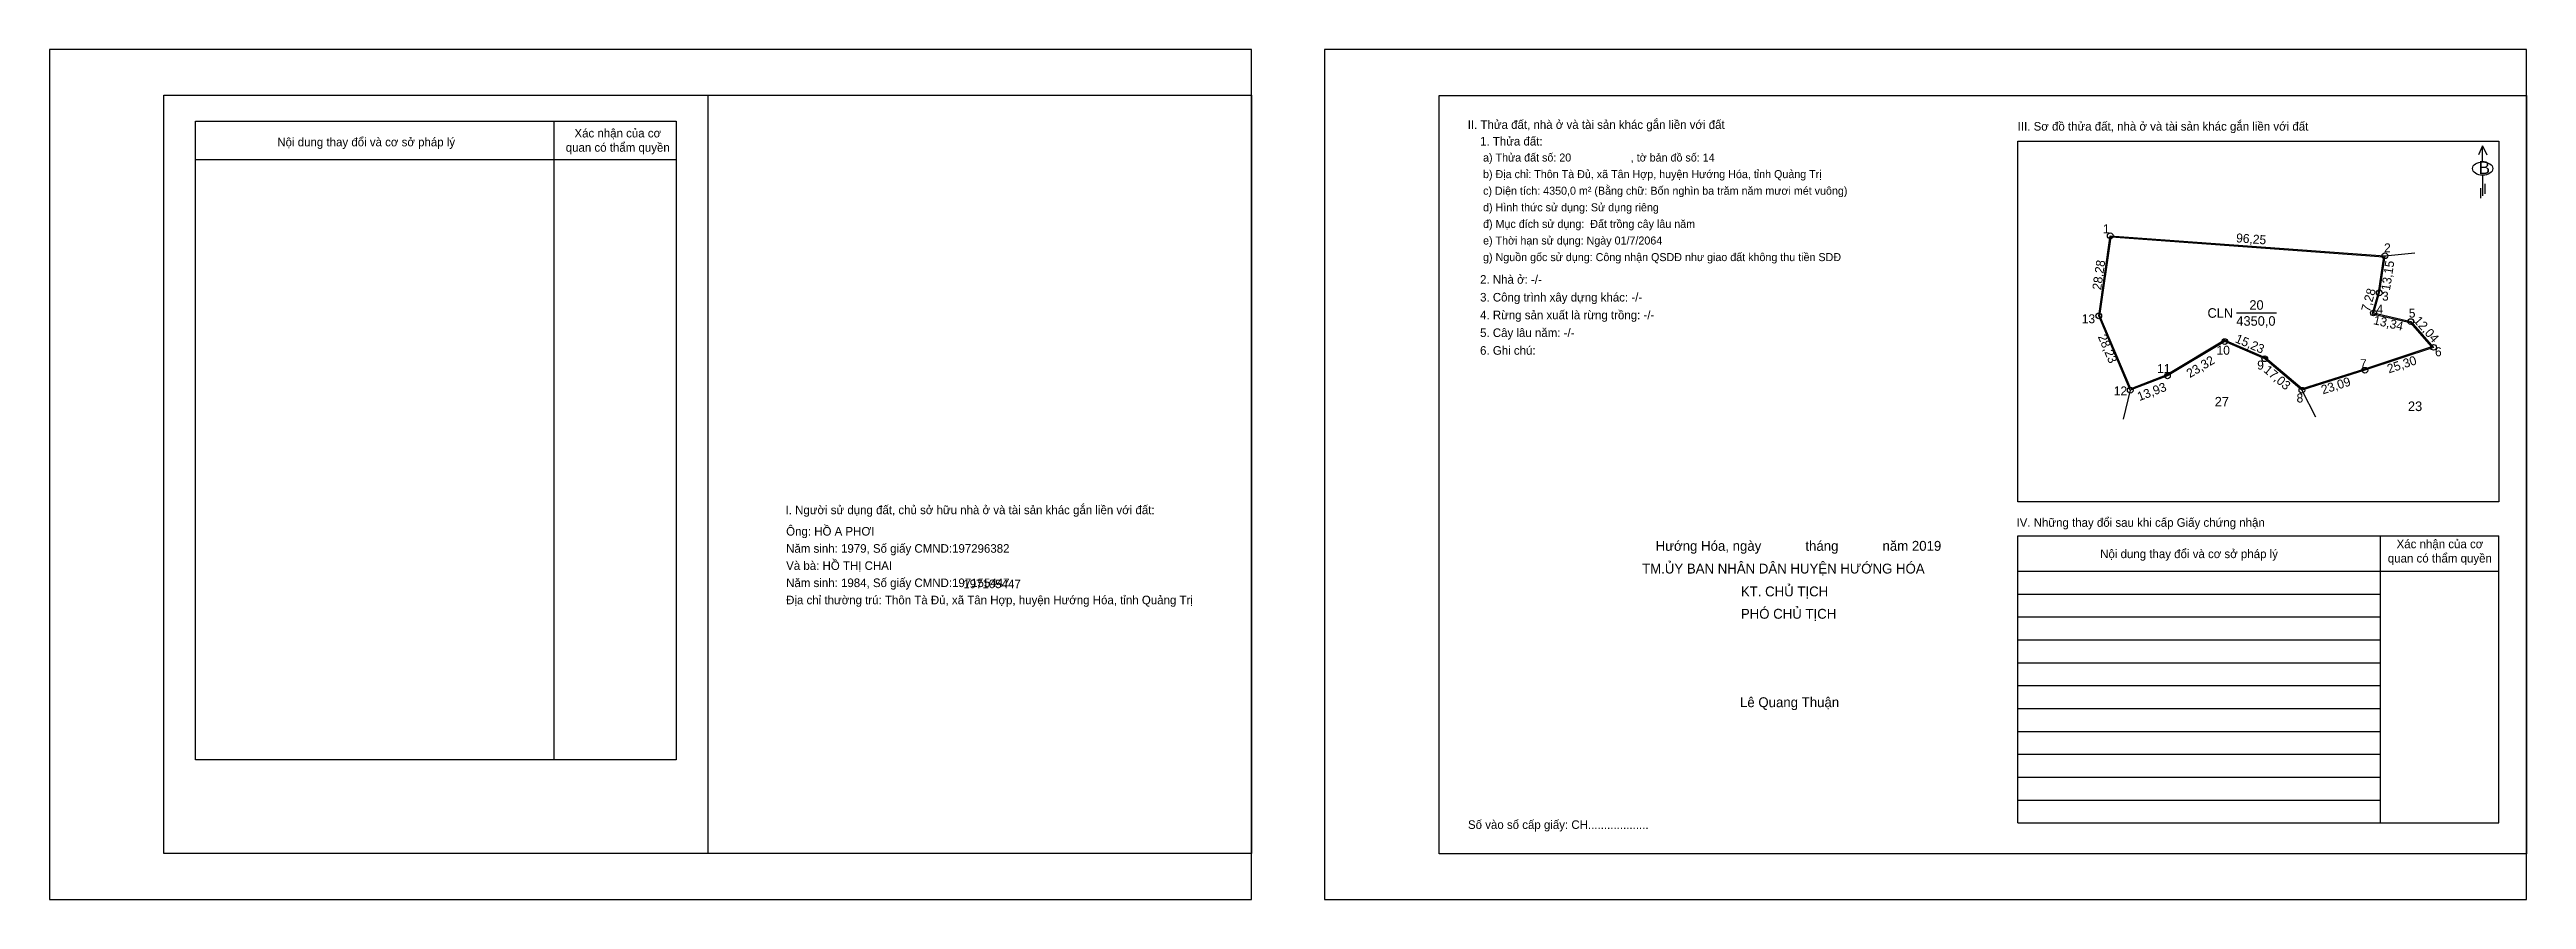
# Model space of a CAD drawing. Extents: x 552349 to 553214, y 1840629 to 1840926.
import ezdxf

# ---------------------------------------------------------------- set-up
doc = ezdxf.new("R2010")
doc.units = 0
for name, color, linetype in [('CanhThua', 7, 'Continuous'), ('ChieuDaiCanhThua', 7, 'Continuous'), ('Khung', 7, 'Continuous'), ('KhungInTrang1', 7, 'Continuous'), ('KhungInTrang2', 7, 'Continuous'), ('Level 2', 7, 'Continuous'), ('Level 5', 7, 'Continuous'), ('MocDinhThua', 7, 'Continuous'), ('NhanDiaChinhThua', 7, 'Continuous'), ('NhanTuCan', 7, 'Continuous'), ('ON', 7, 'Continuous'), ('RauThua', 7, 'Continuous'), ('SoHieuDinhThua', 7, 'Continuous'), ('Template', 7, 'Continuous'), ('ThongTin', 7, 'Continuous')]:
    doc.layers.add(name, color=color, linetype=linetype)

msp = doc.modelspace()

# ---------------------------------------------------------------- linework, layer by layer
at = {"layer": 'CanhThua'}
for p, q in [((553065, 1840833), (553069, 1840861)), ((553069, 1840861), (553165, 1840854)), ((553165, 1840854), (553163, 1840841)), ((553076, 1840807), (553065, 1840833)), ((553163, 1840841), (553161, 1840834)), ((553161, 1840834), (553174, 1840831)), ((553174, 1840831), (553182, 1840822)), ((553109, 1840824), (553089, 1840812)), ((553123, 1840818), (553109, 1840824)), ((553136, 1840807), (553123, 1840818)), ((553182, 1840822), (553158, 1840814)), ((553089, 1840812), (553076, 1840807)), ((553158, 1840814), (553136, 1840807))]:
    msp.add_line(p, q, dxfattribs=at)
at = {"layer": 'Khung'}
for p, q in [((552834.45, 1840910.06), (553214.45, 1840910.06)), ((552834.45, 1840645.06), (552834.45, 1840910.06)), ((553036.75, 1840767.98), (553036.75, 1840894.09)), ((553036.75, 1840894.09), (553204.75, 1840894.09)), ((553204.75, 1840894.09), (553204.75, 1840767.98)), ((553204.75, 1840767.98), (553036.75, 1840767.98))]:
    msp.add_line(p, q, dxfattribs=at)
msp.add_lwpolyline([(552768.86, 1840645.08), (552388.86, 1840645.08), (552388.86, 1840910.08), (552768.86, 1840910.08)], close=True, dxfattribs=at)
for points in [[(552578.86, 1840910.08), (552578.86, 1840645.08)], [(553214.45, 1840910.06), (553214.45, 1840645.06), (552834.45, 1840645.06)]]:
    msp.add_lwpolyline(points, dxfattribs=at)
at = {"layer": 'KhungInTrang1'}
msp.add_lwpolyline([(552348.86, 1840926.06), (552348.86, 1840629.06), (552768.86, 1840629.06), (552768.86, 1840926.06)], close=True, dxfattribs=at)
at = {"layer": 'KhungInTrang2'}
msp.add_lwpolyline([(552794.45, 1840926.06), (552794.45, 1840629.06), (553214.45, 1840629.06), (553214.45, 1840926.06)], close=True, dxfattribs=at)
at = {"layer": 'Level 2'}
msp.add_lwpolyline([(553181.3, 1840822.19), (553157.88, 1840814.38), (553136.09, 1840807.45), (553123.21, 1840818.34), (553108.97, 1840824.45), (553088.82, 1840812.36), (553076.22, 1840807.51), (553065.41, 1840833.05), (553069.34, 1840860.57), (553164.54, 1840853.63), (553162.61, 1840841.09), (553160.5, 1840833.7), (553173.79, 1840830.64)], close=True, dxfattribs=at)
at = {"layer": 'MocDinhThua'}
for centre in [(553069, 1840861), (553165, 1840854), (553163, 1840841), (553065, 1840833), (553161, 1840834), (553109, 1840824), (553174, 1840831), (553123, 1840818), (553182, 1840822), (553076, 1840807), (553089, 1840812), (553136, 1840807), (553158, 1840814)]:
    msp.add_circle(centre, 1, dxfattribs=at)
at = {"layer": 'NhanDiaChinhThua'}
msp.add_line((553113.07, 1840834), (553127.14, 1840834), dxfattribs=at)
at = {"layer": 'ON'}
for p, q in [((552399.86, 1840901.06), (552567.86, 1840901.06)), ((552399.86, 1840677.84), (552399.86, 1840901.06)), ((552567.86, 1840901.06), (552567.86, 1840677.84)), ((552399.86, 1840887.67), (552567.86, 1840887.67)), ((553036.75, 1840756.14), (553204.75, 1840756.14)), ((553163.29, 1840756.14), (553163.29, 1840655.82)), ((553036.75, 1840743.79), (553204.75, 1840743.79)), ((553036.75, 1840735.79), (553163.29, 1840735.79)), ((553036.75, 1840727.79), (553163.29, 1840727.79)), ((553036.75, 1840719.79), (553163.29, 1840719.79)), ((553036.75, 1840711.79), (553163.29, 1840711.79)), ((553036.75, 1840703.79), (553163.29, 1840703.79)), ((553036.75, 1840695.79), (553163.29, 1840695.79)), ((553036.75, 1840687.79), (553163.29, 1840687.79)), ((553036.75, 1840679.79), (553163.29, 1840679.79)), ((553036.75, 1840671.79), (553163.29, 1840671.79)), ((553036.75, 1840663.79), (553163.29, 1840663.79))]:
    msp.add_line(p, q, dxfattribs=at)
for points in [[(552525.14, 1840901.06), (552525.14, 1840677.84)], [(553036.75, 1840655.82), (553036.75, 1840756.14)], [(553204.75, 1840655.82), (553204.75, 1840756.14)], [(552567.86, 1840677.84), (552399.86, 1840677.84)]]:
    msp.add_lwpolyline(points, dxfattribs=at)
at = {"layer": 'RauThua'}
for p, q in [((553165, 1840854), (553175.4, 1840855.04)), ((553076, 1840807), (553073.46, 1840796.86)), ((553136, 1840807), (553140.74, 1840797.68))]:
    msp.add_line(p, q, dxfattribs=at)
at = {"layer": 'Template'}
for p, q in [((553199.11, 1840892.47), (553197.66, 1840889.29)), ((553199.11, 1840886.82), (553199.11, 1840892.47)), ((553199.11, 1840892.47), (553200.57, 1840889.29)), ((553198.38, 1840877.66), (553198.38, 1840874.18)), ((553199.14, 1840882.14), (553199.14, 1840875)), ((553199.95, 1840879.15), (553199.95, 1840875.67)), ((553036.75, 1840655.82), (553204.75, 1840655.82))]:
    msp.add_line(p, q, dxfattribs=at)
msp.add_ellipse((553199.14, 1840884.47), major_axis=(3.55, 0), ratio=0.655849, dxfattribs=at)

# ---------------------------------------------------------------- texts
at = {"layer": 'ChieuDaiCanhThua'}
for s, rotation, p in [('96,25', 355.82956, (553112.91, 1840858.72)), ('28,28', 81.8699, (553065.8, 1840841.89)), ('13,15', 81.25384, (553166.72, 1840841.66)), ('7,28', 74.0546, (553159.63, 1840834.22)), ('13,34', 347.00538, (553160.75, 1840830.13)), ('28,23', 292.9321, (553064.61, 1840825.76)), ('15,23', 336.80141, (553112.37, 1840823.87)), ('12,04', 311.63354, (553174.83, 1840831.19)), ('23,32', 30.96376, (553096.82, 1840811.21)), ('25,30', 18.43495, (553166.39, 1840812.87)), ('13,93', 21.03751, (553079.17, 1840803.18)), ('17,03', 319.76364, (553122.35, 1840813.63)), ('23,09', 17.65012, (553143.3, 1840805.56))]:
    msp.add_text(s, height=3.137, rotation=rotation, dxfattribs=at).set_placement(p)
at = {"layer": 'Level 5'}
msp.add_text('197105447', height=3, dxfattribs=at).set_placement((552668.2, 1840737.84))
at = {"layer": 'NhanDiaChinhThua'}
for s, p in [('CLN', (553102.99, 1840832.33)), ('4350,0', (553113.07, 1840829.54)), ('20', (553117.62, 1840835.12))]:
    msp.add_text(s, height=3.346, dxfattribs=at).set_placement(p)
at = {"layer": 'NhanTuCan'}
for s, p in [('27', (553105.51, 1840801.33)), ('23', (553173.04, 1840799.73))]:
    msp.add_text(s, height=3.346, dxfattribs=at).set_placement(p)
at = {"layer": 'ON'}
for s, height, p in [('Nội dung thay đổi và cơ sở pháp lý', 3, (552428.46, 1840892.24)), ('quan có thẩm quyền', 3, (552529.25, 1840890.35)), ('Xác nhận của cơ ', 3, (552532.3, 1840895.35)), ('I. Người sử dụng đất, chủ sở hữu nhà ở và tài sản khác gắn liền với đất:', 3, (552606.07, 1840763.69)), ('IV. Những thay đổi sau khi cấp Giấy chứng nhận', 3, (553036.24, 1840759.29)), ('Xác nhận của cơ ', 3, (553169.07, 1840751.8)), ('Nội dung thay đổi và cơ sở pháp lý', 3, (553065.48, 1840748.34)), ('quan có thẩm quyền', 3, (553166.01, 1840746.8)), ('Lê Quang Thuận', 3.4537, (552939.61, 1840696.26))]:
    msp.add_text(s, height=height, dxfattribs=at).set_placement(p)
at = {"layer": 'SoHieuDinhThua'}
for s, height, p in [('1', 3.14, (553066.43, 1840861.84)), ('2', 3.14, (553164.68, 1840855.18)), ('13', 3.137, (553059.05, 1840830.41)), ('4', 3.14, (553162.02, 1840833.75)), ('3', 3.14, (553163.97, 1840838.32)), ('5', 3.14, (553173.33, 1840832.39)), ('11', 3.137, (553085.37, 1840813.01)), ('10', 3.137, (553106.15, 1840819.42)), ('9', 3.14, (553120.35, 1840814.22)), ('7', 3.14, (553156.29, 1840814.72)), ('6', 3.14, (553182.49, 1840818.88)), ('12', 3.137, (553070.23, 1840805.19)), ('8', 3.14, (553134.11, 1840802.73))]:
    msp.add_text(s, height=height, dxfattribs=at).set_placement(p)
at = {"layer": 'Template'}
for s, height, p in [('II. Thửa đất, nhà ở và tài sản khác gắn liền với đất', 3, (552844.47, 1840898.34)), ('III. Sơ đồ thửa đất, nhà ở và tài sản khác gắn liền với đất', 3, (553036.65, 1840897.74)), ('B', 4.5, (553197.7, 1840882.56)), ('TM.ỦY BAN NHÂN DÂN HUYỆN HƯỚNG HÓA', 3.4537, (552905.4, 1840742.96)), ('Hướng Hóa, ngày            tháng            năm 2019', 3.4537, (552910.13, 1840750.9)), ('KT. CHỦ TỊCH', 3.4537, (552939.92, 1840734.98)), ('PHÓ CHỦ TỊCH', 3.4537, (552939.92, 1840727.16)), ('Số vào sổ cấp giấy: CH...................', 3, (552844.56, 1840653.71))]:
    msp.add_text(s, height=height, dxfattribs=at).set_placement(p)
at = {"layer": 'ThongTin'}
for s, height, p in [('1. Thửa đất: ', 3, (552848.78, 1840892.53)), (' a) Thửa đất số: 20                    , tờ bản đồ số: 14', 2.8, (552848.78, 1840886.93)), (' c) Diện tích: 4350,0 m² (Bằng chữ: Bốn nghìn ba trăm năm mươi mét vuông)', 2.8, (552848.78, 1840875.33)), (' b) Địa chỉ: Thôn Tà Đủ, xã Tân Hợp, huyện Hướng Hóa, tỉnh Quảng Trị', 2.8, (552848.78, 1840881.13)), (' d) Hình thức sử dụng: Sử dụng riêng', 2.8, (552848.78, 1840869.53)), (' đ) Mục đích sử dụng:  Đất trồng cây lâu năm', 2.8, (552848.78, 1840863.73)), (' e) Thời hạn sử dụng: Ngày 01/7/2064', 2.8, (552848.78, 1840857.93)), (' g) Nguồn gốc sử dụng: Công nhận QSDĐ như giao đất không thu tiền SDĐ', 2.8, (552848.78, 1840852.13)), ('2. Nhà ở: -/-', 3, (552848.78, 1840844.22)), ('4. Rừng sản xuất là rừng trồng: -/-', 3, (552848.78, 1840831.81)), ('3. Công trình xây dựng khác: -/-', 3, (552848.78, 1840838.01)), ('5. Cây lâu năm: -/-', 3, (552848.78, 1840825.61)), ('6. Ghi chú:', 3, (552848.78, 1840819.41)), ('Ông: HỒ A PHƠI', 3, (552606.28, 1840756.22)), ('Và bà: HỒ THỊ CHAI', 3, (552606.28, 1840744.22)), ('Năm sinh: 1979, Số giấy CMND:197296382', 3, (552606.28, 1840750.22)), ('Năm sinh: 1984, Số giấy CMND:197155447', 3, (552606.28, 1840738.22)), ('Địa chỉ thường trú: Thôn Tà Đủ, xã Tân Hợp, huyện Hướng Hóa, tỉnh Quảng Trị', 3, (552606.28, 1840732.22))]:
    msp.add_text(s, height=height, dxfattribs=at).set_placement(p)

doc.saveas('drawing.dxf')
